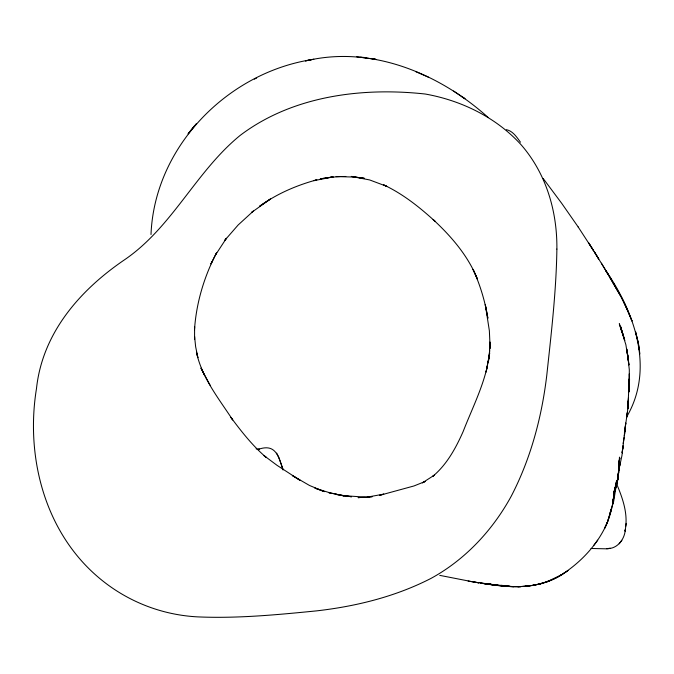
<?xml version="1.0" encoding="UTF-8"?>
<svg xmlns="http://www.w3.org/2000/svg" width="674" height="674" viewBox="0 0 674 674"><rect width="100%" height="100%" fill="white"/><g stroke="black" fill="none" stroke-linecap="round" stroke-linejoin="round"><path stroke-width="1.01" d="M625.742 526.268C627.477 511.524 622.119 496.932 616.474 483.528M619.355 460.73L617.898 478.81L614.848 490.52L617.62 480.225L618.732 472.103L617.392 481.32M619.457 457.174L619.061 467.208L619.566 457.351L619.229 463.931L619.414 460.671M628.311 403.136L628.497 397.483L628.075 405.217M489.636 351.567L489.299 356.563L489.939 342.013L490.04 345.804L489.358 330.74L485.297 304.597L487.875 318.288C485.095 301.43 480.191 284.942 473.047 269.406L477.436 279.103C468.034 255.766 451.386 236.498 433.146 219.572L435.025 221.299C419.43 207.095 402.707 193.733 383.481 184.786L386.741 186.344L369.622 179.933L351.255 176.419L364.457 178.416L355.257 177.102L336.099 176.546L345.796 176.487M151.001 234.518C154.472 147.336 226.632 73.314 311.413 59.666C375.401 46.607 441.04 75.067 488.102 117.428M624.714 432.902L624.385 435.758L625.733 422.994L621.917 455.734L618.446 471.918M619.406 460.898L619.718 457.983L619.271 461.361M489.897 348.812L490.284 345.299L489.931 348.306M619.069 463.931L619.718 457.983M622.195 452.431L622.894 446.348M489.695 350.312L488.305 362.351L489.644 353.387M622.565 449.137L622.97 445.699M617.965 477.588L618.875 469.079L617.898 478.81L616.533 485.036M617.62 480.225L618.513 473.3L616.718 484.336M616.247 485.592L613.694 501.271L609.717 513.858M616.356 484.749L616.592 483.064M624.444 433.121L627.856 408.747L629.28 378.754L629.373 385.983L628.884 392.024L629.541 379.9L629.356 373.792L629.171 385.831L629.314 369.815L627.991 357.835L628.909 365.005L628.328 359.158L627.418 353.302L628.37 360.422L625.885 344.751L619.305 323.688L622.11 332.602M624.815 431.065L625.219 428.361L624.394 433.256M626.205 523.378L625.076 531.196L625.295 529.654C624.705 539.352 617.114 549.31 606.617 548.594L610.324 548.307L606.802 548.83L591.039 548.476M626.508 417.863L627.494 412.041L626.5 417.973M489.113 356.352L486.106 372.056L489.627 353.488M623.113 443.458L624.217 437.375M616.322 485.095L618.1 476.754L617.763 478.439M615.682 487.049L616.499 483.991L615.362 488.557L616.853 481.556L614.241 492.29M619.861 465.582L620.442 463.021M616.331 484.859L618.041 477.655L619.229 464.403L618.041 477.655L616.339 485.187M617.173 481.927L614.385 491.734L617.536 480.183L614.351 491.026M616.828 482.584L613.728 494.143L616.339 481.843L612.986 500.757L614.317 493.25C612.784 505.458 610.189 517.666 604.452 528.652L607.56 521.895L611.604 508.449L607.274 522.51L607.56 521.895C598.318 544.188 580.769 562.529 560.608 575.394C537.195 589.775 508.685 587.77 482.727 583.398L497.404 585.133L474.26 582.117L439.751 575.36M616.55 483.966L613.643 493.536M487.412 365.906C482.298 388.78 471.598 409.784 463.156 431.52C455.801 448.126 446.795 464.723 432.59 476.484L434.376 475.145L422.328 482.854L425.302 481.438L413.937 485.971L379.681 495.331L383.767 494.118L366.605 497.235L372.225 496.679M614.233 492.172L615.825 486.401M615.657 487.159L616.963 482.592M614.798 489.964L614.267 491.279L616.095 485.668M615.059 489.299L616.112 485.937L614.267 491.279M615.017 489.122L615.463 487.74M615.429 487.808L614.671 490.108L616.112 485.937M614.317 491.11L614.781 489.787M614.427 490.621L615.396 488.069M212.167 261.47L210.903 263.93L216.691 252.565C204.214 276.391 196.26 302.828 194.508 329.704L194.601 326.604L194.559 339.528L194.584 336.461L195.629 346.655L197.886 357.641L196.454 352.182C201.855 377.819 218.764 398.519 232.732 419.969L230.938 417.45C241.604 431.773 252.742 445.994 266.415 457.604L263.879 455.514L277.039 465.33L300.301 480.478L292.339 475.541L309.526 485.482L324.371 491.649L314.918 488.153L330.471 492.997L343.824 495.744M626.727 416.818C654.74 368.83 634.723 312.711 605.825 270.594L620.864 296.467L609.271 276.281L610.905 278.977M215.453 255.016L226.43 238.259L224.796 240.323L238.166 224.973L253.407 211.046L251.402 212.571L270.409 199.007L259.675 206.193C276.829 193.826 296.501 185.325 316.856 179.806L313.806 180.674L333.007 176.95L320.251 178.846L333.074 176.925M593.592 545.628L597.703 540.186M619.187 543.783L621.841 540.312M194.55 125.836L188.088 133.848L196.328 123.662M568.039 570.541L560.608 575.394L566.826 571.35M254.317 79.128L256.651 78.016M257.83 449.415L259.229 449.069L258.437 449.288C275.944 443.298 278.539 456.458 283.038 469.98M311.413 59.666L305.415 60.904L313.831 59.194M330.277 177.363L340.168 176.546M372.115 496.654L358.046 497.656L365.552 497.1L342.518 495.634L351.558 496.763L335.408 494.295L343.875 495.786M503.133 585.933L510.024 586.355L495.643 585.091C518.129 588.596 542.376 586.886 562.074 574.526L547.061 581.721L549.099 580.929L539.899 583.962L542.233 583.28L532.586 585.538L535.215 585.015L525.206 586.422L528.104 586.094L517.784 586.717L520.935 586.607L510.37 586.523L513.756 586.65L495.643 585.091M500.622 585.352L503.68 585.554L500.538 585.344M356.748 56.785L375.848 59.32L370.936 58.461M360.708 57.147L366.142 57.661M497.404 585.133L486.99 584.063L493.486 584.872M502.973 585.95L506.578 586.304L488.38 584.029M360.582 177.81L364.457 178.416M473.241 581.906L479.062 582.867L468.127 581.055M336.865 494.328L328.794 492.635L330.471 492.997M256.095 448.8L258.976 449.676M506.343 129.669C512.889 130.975 516.798 137.226 520.496 142.222M415.748 71.655L428.554 77.249M461.825 96.593L465.018 98.749L453.602 91.041M543.16 178.475L561.669 203.287L578.309 227.155M578.182 226.969L593.331 250.315L588.554 242.64M588.975 243.339L598.773 259.102L594.064 251.292M601.419 263.172L608.344 274.748L594.906 252.708M276.643 453.096L278.758 457.166L283.046 469.399M613.188 282.802L617.392 290.14M210.111 385.208L201.029 368.299M624.2 302.921L620.889 296.375L627.165 309.206L624.2 302.921L632.035 321.051L627.098 309.054M201.046 368.173L204.441 375.157M623.214 334.784L622.818 333.613L624.764 340.488L621.335 329.106M639.912 353.951L638.303 342.864L635.523 331.616L638.303 342.864L639.306 349.806M556.884 249.077C556.261 291.294 551.273 333.301 546.783 375.241C541.778 417.214 530.792 458.522 511.263 496.165C492.652 530.278 465.102 559.824 430.821 578.494C395.217 596.717 356.091 606.356 316.519 610.88C276.997 614.798 237.248 618.631 197.49 616.87C161.094 614.932 126.291 601.048 98.514 577.441C44.619 531.786 25.401 456.702 36.472 388.654C42.42 332.72 80.223 289.769 125.128 259.38C172.561 226.7 196.033 171.322 240.205 135.373C292.305 95.91 361.871 87.056 425.302 94.031C461.471 100.477 496.308 117.487 521.204 144.876C546.235 173.656 557.272 211.358 556.884 249.077M628.16 401.089L627.856 408.747L628.16 401.089M622.734 447.46L622.287 452.844L622.734 447.46M612.792 503.057L612.582 504.354L613.626 497.976L612.792 503.057M616.137 486.628L614.402 491.523L616.137 486.628M491.194 584.526L480.562 583.128L491.194 584.526M496.283 585.268L485.364 583.709L496.283 585.268M621.748 330.597L620.771 326.823L621.942 331.675L621.748 330.597M626.963 350.396L626.744 348.989L627.705 356.015L626.963 350.396"/></g></svg>
